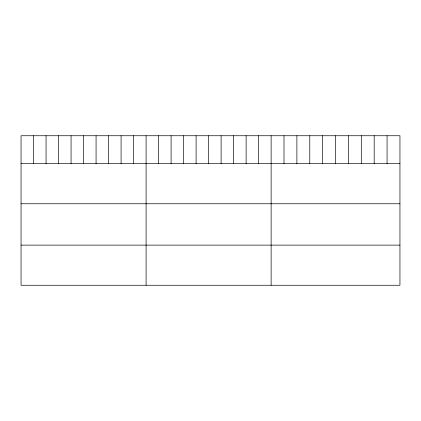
<?xml version="1.0" encoding="UTF-8"?>
<svg xmlns="http://www.w3.org/2000/svg" width="421" height="421" viewBox="0 0 421 421"><rect width="100%" height="100%" fill="white"/><g stroke="black" fill="none" stroke-linecap="round" stroke-linejoin="round"><path stroke-width="0.63" d="M399.95 163.627L399.95 285.259L21.05 285.259L21.05 135.741L399.95 135.741L399.95 163.627L21.05 163.627M21.05 203.764L399.95 203.764M21.05 245.122L399.95 245.122M387.067 135.741L387.067 163.627M374.185 135.741L374.185 163.627M361.302 135.741L361.302 163.627M348.42 135.741L348.42 163.627M335.537 135.741L335.537 163.627M322.654 135.741L322.654 163.627M309.772 135.741L309.772 163.627M296.889 135.741L296.889 163.627M284.007 135.741L284.007 163.627M271.124 135.741L271.124 285.259M258.62 135.741L258.62 163.627M246.117 135.741L246.117 163.627M233.613 135.741L233.613 163.627M221.109 135.741L221.109 163.627M208.605 135.741L208.605 163.627M196.102 135.741L196.102 163.627M183.598 135.741L183.598 163.627M171.094 135.741L171.094 163.627M158.591 135.741L158.591 163.627M146.087 135.741L146.087 285.259M133.583 135.741L133.583 163.627M121.08 135.741L121.08 163.627M108.576 135.741L108.576 163.627M96.072 135.741L96.072 163.627M83.569 135.741L83.569 163.627M71.065 135.741L71.065 163.627M58.561 135.741L58.561 163.627M46.057 135.741L46.057 163.627M33.554 135.741L33.554 163.627"/></g></svg>
